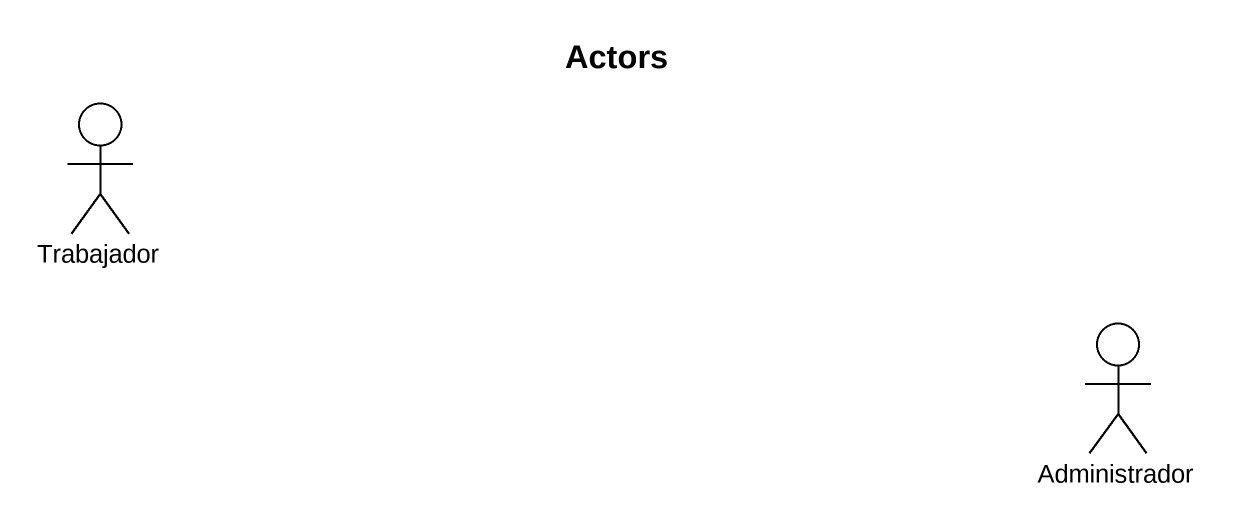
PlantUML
@startuml
title Actors
actor Trabajador
actor Administrador
@enduml
